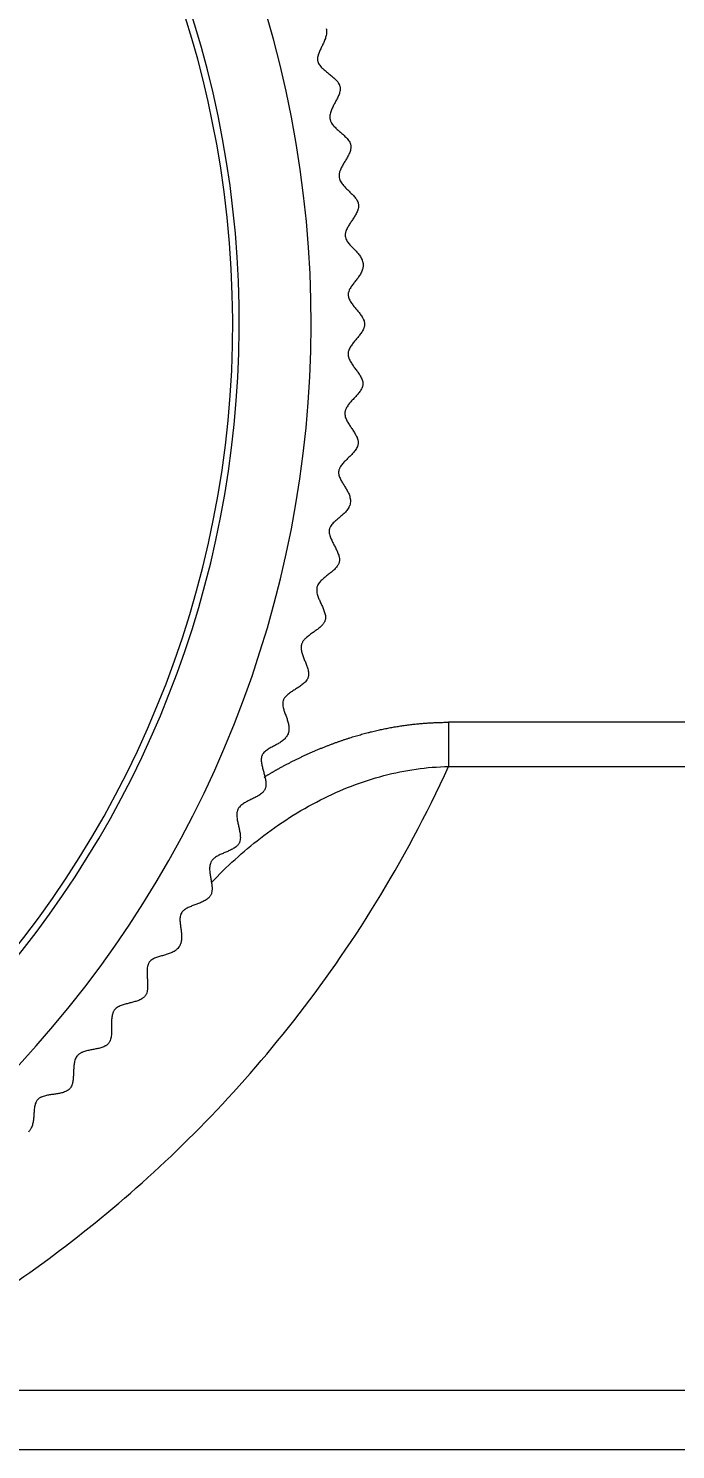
# Model space of a CAD drawing. Header units: millimetres. Extents: x -6909 to -4533, y -2578 to 782.
# Drawn here: x -4947.39 to -4934.47, y -1389.18 to -1360.81 of the extents above; entities that cross this region are included whole.
import ezdxf

# ---------------------------------------------------------------- set-up
doc = ezdxf.new("R2010")
doc.units = ezdxf.units.MM
doc.styles.get("Standard").update_dxf_attribs({"font": 'arial.ttf'})
doc.dimstyles.get("Standard").update_dxf_attribs({"dimtxt": 16, "dimasz": 16, "dimexe": 0.18, "dimexo": 0.0625, "dimgap": 3.5, "dimtad": 0, "dimdec": 1, "dimdsep": 46, "dimtxsty": 'Standard', "dimcen": 0.09, "dimclrd": 3, "dimclre": 3, "dimclrt": 3, "dimadec": 0, "dimazin": 0, "dimtfac": 1, "dimtdec": 1, "dimtofl": 0, "dimtmove": 0, "dimatfit": 3, "dimfxl": 1, "dimtolj": 1, "dimtzin": 0, "dimarcsym": 0})

# ---------------------------------------------------------------- blocks, each defined once
blk = doc.blocks.new('*D158')
at = {"color": 3, "lineweight": -2, "transparency": 16777216}
for p, q in [((-5035.062, -1299.136), (-5051.062, -1299.136)), ((-5035.062, -1373.323), (-5035.062, -1298.956)), ((-4918, -1299.136), (-5019.062, -1299.136)), ((-4902, -1393.622), (-4902, -1298.956))]:
    blk.add_line(p, q, dxfattribs=at)
at = {"color": 3, "lineweight": 18, "transparency": 16777216}
for points in [[(-5019.062, -1296.47), (-5019.062, -1301.803), (-5035.062, -1299.136)], [(-4918, -1296.47), (-4918, -1301.803), (-4902, -1299.136)]]:
    blk.add_solid(points, dxfattribs=at)
at = {"layer": 'Defpoints', "color": 0, "lineweight": 18, "transparency": 16777216}
for p in [(-4902, -1299.136), (-5035.062, -1373.386), (-4902, -1393.684)]:
    blk.add_point(p, dxfattribs=at)
at = {"color": 3, "lineweight": 18, "transparency": 16777216, "insert": (-5079.26, -1299.136), "char_height": 16, "attachment_point": 5}
blk.add_mtext('\\A1;133.1', dxfattribs=at)

msp = doc.modelspace()

# ---------------------------------------------------------------- linework, layer by layer
at = {"linetype": 'Continuous', "lineweight": 13}
for p, q in [((-4904.39, -1374.664), (-4939.004, -1374.664)), ((-4939.004, -1375.547), (-4904.261, -1375.547)), ((-4951.412, -1388), (-4902.494, -1388))]:
    msp.add_line(p, q, dxfattribs=at)
at = {"linetype": 'Continuous', "lineweight": 18}
for p, q in [((-4939.004, -1374.664), (-4939.004, -1375.547)), ((-4959.258, -1389.184), (-4902, -1389.184))]:
    msp.add_line(p, q, dxfattribs=at)
msp.add_arc((-4963.5, -1366.684), 21.75, 290.914, 104.914, dxfattribs=at)
at = {"linetype": 'Continuous', "lineweight": 13}
for radius, start, end in [(20.187, 8.914, 85.7398), (20.32, 278.914, 85.7398), (20.187, 278.914, 8.914)]:
    msp.add_arc((-4963.5, -1366.684), radius, start, end, dxfattribs=at)
at = {"linetype": 'Continuous', "lineweight": 18}
for points, degree, knots in [([(-4965.527, -972.496), (-4965.525, -978.855), (-4965.381, -991.058), (-4964.772, -1008.622), (-4963.886, -1024.715), (-4962.81, -1039.416), (-4961.616, -1052.784), (-4960.368, -1064.87), (-4959.115, -1075.714), (-4957.793, -1086.218), (-4956.45, -1096.091), (-4955.149, -1105.05), (-4954.123, -1111.794), (-4953.38, -1116.523), (-4952.884, -1119.626), (-4952.484, -1122.097), (-4952.079, -1124.57), (-4951.597, -1127.476), (-4951.033, -1130.83), (-4950.384, -1134.629), (-4949.48, -1139.837), (-4948.286, -1146.553), (-4946.792, -1154.721), (-4945.172, -1163.347), (-4942.59, -1176.769), (-4938.861, -1195.43), (-4933.823, -1219.79), (-4929.131, -1242.149), (-4925.068, -1261.658), (-4921.87, -1277.241), (-4918.955, -1291.759), (-4916.346, -1305.107), (-4913.846, -1318.304), (-4911.516, -1331.073), (-4909.339, -1343.546), (-4907.56, -1354.213), (-4906.031, -1363.786), (-4904.615, -1373.024), (-4903.108, -1383.359), (-4901.468, -1395.35), (-4899.735, -1409.109), (-4897.972, -1424.713), (-4896.285, -1441.936), (-4894.804, -1460.262), (-4893.617, -1479.063), (-4892.77, -1497.949), (-4892.293, -1516.749), (-4892.219, -1533.792), (-4892.467, -1548.981), (-4892.942, -1562.292), (-4893.675, -1575.109), (-4894.638, -1586.947), (-4895.753, -1597.353), (-4896.907, -1606.053), (-4898.017, -1613.147), (-4898.94, -1618.319), (-4899.719, -1622.302), (-4900.531, -1626.175), (-4901.558, -1630.627), (-4902.868, -1635.672), (-4904.35, -1640.659), (-4905.972, -1645.297), (-4907.702, -1649.441), (-4909.399, -1652.768), (-4911.034, -1655.357), (-4912.231, -1656.904), (-4913.116, -1657.883), (-4913.839, -1658.592), (-4914.667, -1659.291), (-4915.668, -1659.96), (-4916.871, -1660.495), (-4917.776, -1660.638), (-4918.268, -1660.631)], 3, [0, 0, 0, 0, 0.023949, 0.046088, 0.066568, 0.085487, 0.102899, 0.118833, 0.133296, 0.146286, 0.161296, 0.173638, 0.183277, 0.189363, 0.193434, 0.196311, 0.199768, 0.203866, 0.208609, 0.214, 0.220043, 0.230866, 0.24285, 0.255367, 0.268416, 0.301651, 0.337949, 0.377291, 0.402024, 0.425345, 0.446808, 0.466397, 0.484104, 0.504442, 0.52165, 0.537532, 0.549697, 0.561909, 0.576088, 0.59245, 0.611004, 0.631769, 0.654783, 0.678867, 0.702998, 0.727014, 0.750761, 0.774103, 0.791274, 0.808115, 0.824602, 0.840354, 0.854136, 0.865939, 0.87583, 0.883885, 0.888271, 0.89344, 0.901445, 0.909195, 0.918304, 0.927584, 0.93574, 0.945044, 0.952742, 0.959792, 0.963396, 0.967055, 0.971842, 0.978918, 0.988288, 1, 1, 1, 1]), ([(-4916.734, -1673.57), (-4915.784, -1673.489), (-4913.634, -1673.121), (-4910.545, -1671.999), (-4907.671, -1670.314), (-4905.5, -1668.603), (-4903.809, -1666.978), (-4902.417, -1665.435), (-4901.108, -1663.78), (-4899.823, -1661.949), (-4898.502, -1659.83), (-4897.008, -1657.115), (-4895.341, -1653.616), (-4893.528, -1649.125), (-4891.772, -1643.984), (-4890.214, -1638.672), (-4888.961, -1633.812), (-4888.012, -1629.74), (-4887.324, -1626.55), (-4886.619, -1623.086), (-4885.761, -1618.547), (-4884.671, -1612.075), (-4883.501, -1604.053), (-4882.324, -1594.357), (-4881.24, -1583.018), (-4880.352, -1570.445), (-4879.717, -1557.127), (-4879.269, -1540.648), (-4879.208, -1520.961), (-4879.727, -1498.181), (-4880.781, -1475.285), (-4882.318, -1452.615), (-4884.141, -1432.099), (-4886.039, -1414.295), (-4887.816, -1399.551), (-4889.524, -1386.632), (-4891.111, -1375.466), (-4892.578, -1365.695), (-4894.056, -1356.284), (-4895.647, -1346.57), (-4897.473, -1335.873), (-4899.571, -1324.063), (-4902.043, -1310.695), (-4904.932, -1295.656), (-4907.977, -1280.347), (-4911.109, -1264.98), (-4914.195, -1250.091), (-4917.332, -1235.091), (-4920.385, -1220.506), (-4923.291, -1206.536), (-4926.015, -1193.27), (-4928.551, -1180.682), (-4930.899, -1168.753), (-4933.079, -1157.353), (-4935.064, -1146.626), (-4936.784, -1136.995), (-4938.179, -1128.899), (-4939.135, -1123.167), (-4939.774, -1119.261), (-4940.306, -1115.957), (-4941.027, -1111.403), (-4942.035, -1104.842), (-4943.308, -1096.177), (-4944.641, -1086.51), (-4945.968, -1076.135), (-4947.235, -1065.358), (-4948.505, -1053.298), (-4949.726, -1039.916), (-4950.831, -1025.159), (-4951.744, -1008.966), (-4952.375, -991.25), (-4952.525, -978.925), (-4952.527, -972.496)], 3, [0, 0, 0, 0, 0.007703, 0.017505, 0.025232, 0.032124, 0.0369, 0.041586, 0.046214, 0.05085, 0.055998, 0.06178, 0.069362, 0.077905, 0.087425, 0.096391, 0.103992, 0.110154, 0.114819, 0.118111, 0.125323, 0.134347, 0.14525, 0.158093, 0.172941, 0.189344, 0.206113, 0.223193, 0.251101, 0.279592, 0.308458, 0.337449, 0.366062, 0.387858, 0.407418, 0.424772, 0.439935, 0.452915, 0.464954, 0.478946, 0.493523, 0.510053, 0.529196, 0.550945, 0.575287, 0.596213, 0.618686, 0.64123, 0.662832, 0.683485, 0.703183, 0.721453, 0.738821, 0.755295, 0.770884, 0.784956, 0.796369, 0.805138, 0.809045, 0.812715, 0.818929, 0.827983, 0.839845, 0.854474, 0.867237, 0.881519, 0.897312, 0.914617, 0.933459, 0.953893, 0.976019, 1, 1, 1, 1]), ([(-4941.448, -1360.811), (-4941.443, -1360.827), (-4941.441, -1360.842), (-4941.439, -1360.866), (-4941.438, -1360.874), (-4941.438, -1360.889), (-4941.439, -1360.897), (-4941.44, -1360.92), (-4941.442, -1360.935), (-4941.448, -1360.964), (-4941.452, -1360.978), (-4941.464, -1361.019), (-4941.474, -1361.045), (-4941.495, -1361.096), (-4941.507, -1361.12), (-4941.53, -1361.169), (-4941.542, -1361.193), (-4941.566, -1361.241), (-4941.577, -1361.266), (-4941.593, -1361.304), (-4941.598, -1361.317), (-4941.607, -1361.344), (-4941.611, -1361.358), (-4941.616, -1361.387), (-4941.618, -1361.402), (-4941.619, -1361.425), (-4941.619, -1361.433), (-4941.617, -1361.449), (-4941.616, -1361.457), (-4941.612, -1361.472), (-4941.61, -1361.48), (-4941.604, -1361.495), (-4941.601, -1361.502), (-4941.59, -1361.523), (-4941.582, -1361.536), (-4941.564, -1361.559), (-4941.555, -1361.571), (-4941.536, -1361.592), (-4941.526, -1361.601), (-4941.505, -1361.621), (-4941.495, -1361.63), (-4941.474, -1361.648), (-4941.464, -1361.657), (-4941.432, -1361.683), (-4941.411, -1361.7), (-4941.369, -1361.734), (-4941.348, -1361.75), (-4941.306, -1361.786), (-4941.285, -1361.804), (-4941.256, -1361.833), (-4941.246, -1361.843), (-4941.232, -1361.859), (-4941.227, -1361.865), (-4941.218, -1361.876), (-4941.214, -1361.882), (-4941.201, -1361.901), (-4941.193, -1361.914), (-4941.183, -1361.935), (-4941.18, -1361.942), (-4941.174, -1361.957), (-4941.172, -1361.965), (-4941.169, -1361.981), (-4941.168, -1361.989), (-4941.166, -1362.004), (-4941.166, -1362.012), (-4941.167, -1362.028), (-4941.167, -1362.036), (-4941.169, -1362.051), (-4941.17, -1362.058), (-4941.175, -1362.08), (-4941.179, -1362.094), (-4941.187, -1362.121), (-4941.192, -1362.134), (-4941.208, -1362.173), (-4941.219, -1362.197), (-4941.244, -1362.246), (-4941.256, -1362.269), (-4941.281, -1362.317), (-4941.294, -1362.34), (-4941.318, -1362.388), (-4941.33, -1362.413), (-4941.346, -1362.451), (-4941.351, -1362.464), (-4941.36, -1362.491), (-4941.364, -1362.505), (-4941.37, -1362.534), (-4941.373, -1362.549), (-4941.374, -1362.573), (-4941.374, -1362.581), (-4941.374, -1362.597), (-4941.373, -1362.605), (-4941.37, -1362.621), (-4941.369, -1362.629), (-4941.364, -1362.645), (-4941.361, -1362.652), (-4941.355, -1362.667), (-4941.352, -1362.674), (-4941.345, -1362.688), (-4941.341, -1362.694), (-4941.329, -1362.714), (-4941.32, -1362.726), (-4941.302, -1362.748), (-4941.293, -1362.759), (-4941.264, -1362.79), (-4941.244, -1362.81), (-4941.204, -1362.847), (-4941.183, -1362.865), (-4941.142, -1362.901), (-4941.121, -1362.919), (-4941.081, -1362.956), (-4941.061, -1362.975), (-4941.032, -1363.006), (-4941.022, -1363.017), (-4941.004, -1363.04), (-4940.996, -1363.052), (-4940.98, -1363.077), (-4940.972, -1363.091), (-4940.963, -1363.113), (-4940.961, -1363.121), (-4940.957, -1363.136), (-4940.955, -1363.144), (-4940.953, -1363.16), (-4940.952, -1363.168), (-4940.952, -1363.184), (-4940.953, -1363.192), (-4940.954, -1363.208), (-4940.956, -1363.215), (-4940.959, -1363.23), (-4940.96, -1363.238), (-4940.966, -1363.259), (-4940.971, -1363.273), (-4940.982, -1363.3), (-4940.988, -1363.313), (-4941.006, -1363.351), (-4941.019, -1363.375), (-4941.046, -1363.422), (-4941.06, -1363.446), (-4941.088, -1363.492), (-4941.102, -1363.516), (-4941.129, -1363.564), (-4941.142, -1363.588), (-4941.159, -1363.627), (-4941.165, -1363.64), (-4941.172, -1363.661), (-4941.175, -1363.667), (-4941.179, -1363.682), (-4941.181, -1363.689), (-4941.184, -1363.704), (-4941.186, -1363.711), (-4941.188, -1363.727), (-4941.189, -1363.734), (-4941.19, -1363.75), (-4941.19, -1363.758), (-4941.189, -1363.774), (-4941.188, -1363.782), (-4941.184, -1363.806), (-4941.179, -1363.821), (-4941.167, -1363.85), (-4941.16, -1363.864), (-4941.145, -1363.889), (-4941.137, -1363.901), (-4941.12, -1363.924), (-4941.111, -1363.935), (-4941.083, -1363.967), (-4941.064, -1363.987), (-4941.026, -1364.025), (-4941.007, -1364.044), (-4940.968, -1364.082), (-4940.949, -1364.1), (-4940.911, -1364.139), (-4940.892, -1364.159), (-4940.866, -1364.192), (-4940.857, -1364.203), (-4940.845, -1364.221), (-4940.841, -1364.227), (-4940.833, -1364.239), (-4940.83, -1364.246), (-4940.819, -1364.266), (-4940.813, -1364.28), (-4940.806, -1364.302), (-4940.804, -1364.31), (-4940.801, -1364.326), (-4940.8, -1364.334), (-4940.799, -1364.35), (-4940.799, -1364.358), (-4940.8, -1364.374), (-4940.801, -1364.381), (-4940.805, -1364.404), (-4940.809, -1364.419), (-4940.818, -1364.447), (-4940.824, -1364.46), (-4940.836, -1364.486), (-4940.842, -1364.499), (-4940.862, -1364.536), (-4940.876, -1364.559), (-4940.905, -1364.605), (-4940.919, -1364.627), (-4940.949, -1364.672), (-4940.964, -1364.694), (-4940.993, -1364.74), (-4941.007, -1364.763), (-4941.027, -1364.8), (-4941.033, -1364.813), (-4941.045, -1364.839), (-4941.05, -1364.852), (-4941.057, -1364.873), (-4941.059, -1364.88), (-4941.063, -1364.895), (-4941.064, -1364.903), (-4941.067, -1364.918), (-4941.067, -1364.926), (-4941.068, -1364.938), (-4941.068, -1364.942), (-4941.067, -1364.95), (-4941.067, -1364.954), (-4941.065, -1364.974), (-4941.061, -1364.989), (-4941.05, -1365.019), (-4941.043, -1365.032), (-4941.028, -1365.057), (-4941.02, -1365.069), (-4941.004, -1365.092), (-4940.995, -1365.103), (-4940.968, -1365.134), (-4940.95, -1365.154), (-4940.913, -1365.192), (-4940.894, -1365.211), (-4940.857, -1365.25), (-4940.839, -1365.27), (-4940.812, -1365.301), (-4940.803, -1365.311), (-4940.786, -1365.333), (-4940.778, -1365.344), (-4940.762, -1365.368), (-4940.755, -1365.38), (-4940.741, -1365.405), (-4940.734, -1365.419), (-4940.726, -1365.44), (-4940.723, -1365.447), (-4940.719, -1365.462), (-4940.715, -1365.477), (-4940.712, -1365.492), (-4940.709, -1365.508), (-4940.709, -1365.516), (-4940.708, -1365.524)], 3, [0, 0, 0, 0, 0.007813, 0.007813, 0.011719, 0.011719, 0.015625, 0.015625, 0.023438, 0.023438, 0.03125, 0.03125, 0.046875, 0.046875, 0.0625, 0.0625, 0.078125, 0.078125, 0.09375, 0.09375, 0.101563, 0.101563, 0.109375, 0.109375, 0.117188, 0.117188, 0.121094, 0.121094, 0.125, 0.125, 0.128906, 0.128906, 0.132813, 0.132813, 0.140625, 0.140625, 0.148438, 0.148438, 0.15625, 0.15625, 0.164063, 0.164063, 0.171875, 0.171875, 0.1875, 0.1875, 0.203125, 0.203125, 0.21875, 0.21875, 0.226563, 0.226563, 0.230469, 0.230469, 0.234375, 0.234375, 0.242188, 0.242188, 0.246094, 0.246094, 0.25, 0.25, 0.253906, 0.253906, 0.257813, 0.257813, 0.261719, 0.261719, 0.265625, 0.265625, 0.273438, 0.273438, 0.28125, 0.28125, 0.296875, 0.296875, 0.3125, 0.3125, 0.328125, 0.328125, 0.34375, 0.34375, 0.351563, 0.351563, 0.359375, 0.359375, 0.367188, 0.367188, 0.371094, 0.371094, 0.375, 0.375, 0.378906, 0.378906, 0.382813, 0.382813, 0.386719, 0.386719, 0.390625, 0.390625, 0.398438, 0.398438, 0.40625, 0.40625, 0.421875, 0.421875, 0.4375, 0.4375, 0.453125, 0.453125, 0.46875, 0.46875, 0.476563, 0.476563, 0.484375, 0.484375, 0.492188, 0.492188, 0.496094, 0.496094, 0.5, 0.5, 0.503906, 0.503906, 0.507813, 0.507813, 0.511719, 0.511719, 0.515625, 0.515625, 0.523438, 0.523438, 0.53125, 0.53125, 0.546875, 0.546875, 0.5625, 0.5625, 0.578125, 0.578125, 0.59375, 0.59375, 0.601563, 0.601563, 0.605469, 0.605469, 0.609375, 0.609375, 0.613281, 0.613281, 0.617188, 0.617188, 0.621094, 0.621094, 0.625, 0.625, 0.632813, 0.632813, 0.640625, 0.640625, 0.648438, 0.648438, 0.65625, 0.65625, 0.671875, 0.671875, 0.6875, 0.6875, 0.703125, 0.703125, 0.71875, 0.71875, 0.726563, 0.726563, 0.730469, 0.730469, 0.734375, 0.734375, 0.742188, 0.742188, 0.746094, 0.746094, 0.75, 0.75, 0.753906, 0.753906, 0.757813, 0.757813, 0.765625, 0.765625, 0.773438, 0.773438, 0.78125, 0.78125, 0.796875, 0.796875, 0.8125, 0.8125, 0.828125, 0.828125, 0.84375, 0.84375, 0.851563, 0.851563, 0.859375, 0.859375, 0.863281, 0.863281, 0.867188, 0.867188, 0.871094, 0.871094, 0.873047, 0.873047, 0.875, 0.875, 0.882813, 0.882813, 0.890625, 0.890625, 0.898438, 0.898438, 0.90625, 0.90625, 0.921875, 0.921875, 0.9375, 0.9375, 0.953125, 0.953125, 0.960938, 0.960938, 0.96875, 0.96875, 0.976563, 0.976563, 0.984375, 0.984375, 0.988281, 0.988281, 0.992188, 0.996094, 0.996094, 1, 1, 1, 1]), ([(-4940.708, -1365.524), (-4940.707, -1365.541), (-4940.708, -1365.556), (-4940.711, -1365.58), (-4940.712, -1365.588), (-4940.716, -1365.603), (-4940.718, -1365.611), (-4940.724, -1365.633), (-4940.729, -1365.647), (-4940.741, -1365.674), (-4940.747, -1365.687), (-4940.767, -1365.725), (-4940.783, -1365.748), (-4940.814, -1365.793), (-4940.83, -1365.815), (-4940.864, -1365.857), (-4940.88, -1365.878), (-4940.914, -1365.921), (-4940.93, -1365.942), (-4940.953, -1365.977), (-4940.961, -1365.988), (-4940.975, -1366.013), (-4940.981, -1366.026), (-4940.993, -1366.053), (-4940.998, -1366.067), (-4941.004, -1366.089), (-4941.005, -1366.097), (-4941.007, -1366.113), (-4941.007, -1366.121), (-4941.007, -1366.137), (-4941.006, -1366.145), (-4941.004, -1366.161), (-4941.002, -1366.169), (-4940.996, -1366.191), (-4940.99, -1366.205), (-4940.978, -1366.232), (-4940.971, -1366.245), (-4940.957, -1366.27), (-4940.949, -1366.281), (-4940.933, -1366.305), (-4940.925, -1366.316), (-4940.908, -1366.338), (-4940.9, -1366.349), (-4940.875, -1366.381), (-4940.857, -1366.401), (-4940.823, -1366.443), (-4940.806, -1366.464), (-4940.772, -1366.507), (-4940.756, -1366.529), (-4940.733, -1366.564), (-4940.726, -1366.576), (-4940.715, -1366.595), (-4940.712, -1366.601), (-4940.705, -1366.614), (-4940.702, -1366.621), (-4940.693, -1366.642), (-4940.688, -1366.656), (-4940.683, -1366.679), (-4940.681, -1366.687), (-4940.679, -1366.703), (-4940.679, -1366.711), (-4940.679, -1366.727), (-4940.679, -1366.735), (-4940.681, -1366.75), (-4940.683, -1366.758), (-4940.687, -1366.773), (-4940.689, -1366.781), (-4940.694, -1366.795), (-4940.696, -1366.802), (-4940.705, -1366.822), (-4940.712, -1366.835), (-4940.726, -1366.86), (-4940.734, -1366.872), (-4940.757, -1366.907), (-4940.774, -1366.928), (-4940.807, -1366.97), (-4940.824, -1366.991), (-4940.859, -1367.032), (-4940.876, -1367.052), (-4940.91, -1367.094), (-4940.926, -1367.116), (-4940.95, -1367.15), (-4940.957, -1367.162), (-4940.972, -1367.186), (-4940.979, -1367.199), (-4940.991, -1367.226), (-4940.997, -1367.241), (-4941.003, -1367.263), (-4941.005, -1367.271), (-4941.007, -1367.287), (-4941.008, -1367.295), (-4941.009, -1367.311), (-4941.009, -1367.32), (-4941.008, -1367.336), (-4941.007, -1367.344), (-4941.004, -1367.359), (-4941.002, -1367.367), (-4940.998, -1367.382), (-4940.995, -1367.389), (-4940.988, -1367.411), (-4940.982, -1367.424), (-4940.969, -1367.45), (-4940.962, -1367.463), (-4940.94, -1367.499), (-4940.925, -1367.522), (-4940.893, -1367.567), (-4940.876, -1367.589), (-4940.844, -1367.633), (-4940.827, -1367.655), (-4940.795, -1367.699), (-4940.78, -1367.722), (-4940.758, -1367.759), (-4940.751, -1367.771), (-4940.738, -1367.797), (-4940.732, -1367.811), (-4940.722, -1367.839), (-4940.717, -1367.854), (-4940.713, -1367.877), (-4940.712, -1367.885), (-4940.711, -1367.901), (-4940.712, -1367.909), (-4940.713, -1367.926), (-4940.714, -1367.934), (-4940.717, -1367.949), (-4940.719, -1367.957), (-4940.724, -1367.972), (-4940.727, -1367.979), (-4940.733, -1367.993), (-4940.737, -1368), (-4940.747, -1368.02), (-4940.755, -1368.032), (-4940.771, -1368.056), (-4940.779, -1368.068), (-4940.805, -1368.101), (-4940.823, -1368.122), (-4940.859, -1368.163), (-4940.878, -1368.182), (-4940.915, -1368.222), (-4940.933, -1368.242), (-4940.969, -1368.284), (-4940.987, -1368.305), (-4941.012, -1368.339), (-4941.02, -1368.351), (-4941.032, -1368.369), (-4941.036, -1368.376), (-4941.043, -1368.389), (-4941.046, -1368.396), (-4941.053, -1368.409), (-4941.056, -1368.416), (-4941.061, -1368.431), (-4941.064, -1368.438), (-4941.068, -1368.454), (-4941.069, -1368.461), (-4941.072, -1368.477), (-4941.073, -1368.485), (-4941.073, -1368.51), (-4941.072, -1368.525), (-4941.066, -1368.556), (-4941.062, -1368.571), (-4941.052, -1368.599), (-4941.046, -1368.612), (-4941.034, -1368.638), (-4941.028, -1368.651), (-4941.008, -1368.688), (-4940.993, -1368.711), (-4940.964, -1368.757), (-4940.949, -1368.779), (-4940.919, -1368.824), (-4940.904, -1368.846), (-4940.875, -1368.892), (-4940.861, -1368.916), (-4940.842, -1368.953), (-4940.836, -1368.966), (-4940.828, -1368.986), (-4940.825, -1368.992), (-4940.82, -1369.006), (-4940.818, -1369.013), (-4940.814, -1369.028), (-4940.812, -1369.035), (-4940.809, -1369.05), (-4940.808, -1369.058), (-4940.806, -1369.074), (-4940.806, -1369.082), (-4940.807, -1369.098), (-4940.807, -1369.106), (-4940.81, -1369.122), (-4940.812, -1369.129), (-4940.816, -1369.145), (-4940.819, -1369.152), (-4940.827, -1369.174), (-4940.834, -1369.187), (-4940.849, -1369.212), (-4940.858, -1369.224), (-4940.874, -1369.247), (-4940.883, -1369.258), (-4940.91, -1369.29), (-4940.929, -1369.31), (-4940.967, -1369.349), (-4940.986, -1369.368), (-4941.024, -1369.405), (-4941.044, -1369.424), (-4941.082, -1369.463), (-4941.1, -1369.483), (-4941.127, -1369.515), (-4941.136, -1369.526), (-4941.153, -1369.549), (-4941.161, -1369.561), (-4941.171, -1369.58), (-4941.175, -1369.586), (-4941.181, -1369.6), (-4941.185, -1369.607), (-4941.19, -1369.622), (-4941.192, -1369.63), (-4941.195, -1369.641), (-4941.196, -1369.645), (-4941.197, -1369.653), (-4941.198, -1369.657), (-4941.199, -1369.669), (-4941.199, -1369.677), (-4941.198, -1369.693), (-4941.197, -1369.701), (-4941.194, -1369.724), (-4941.19, -1369.738), (-4941.181, -1369.766), (-4941.175, -1369.779), (-4941.164, -1369.805), (-4941.157, -1369.817), (-4941.138, -1369.853), (-4941.124, -1369.876), (-4941.096, -1369.922), (-4941.082, -1369.944), (-4941.054, -1369.989), (-4941.04, -1370.012), (-4941.014, -1370.06), (-4941.001, -1370.085), (-4940.985, -1370.124), (-4940.981, -1370.138), (-4940.972, -1370.166), (-4940.969, -1370.18), (-4940.965, -1370.202), (-4940.964, -1370.21), (-4940.962, -1370.226), (-4940.961, -1370.249), (-4940.963, -1370.272), (-4940.965, -1370.288)], 3, [0, 0, 0, 0, 0.007812, 0.007812, 0.011719, 0.011719, 0.015625, 0.015625, 0.023438, 0.023438, 0.03125, 0.03125, 0.046875, 0.046875, 0.0625, 0.0625, 0.078125, 0.078125, 0.09375, 0.09375, 0.101563, 0.101563, 0.109375, 0.109375, 0.117188, 0.117188, 0.121094, 0.121094, 0.125, 0.125, 0.128906, 0.128906, 0.132813, 0.132813, 0.140625, 0.140625, 0.148438, 0.148438, 0.15625, 0.15625, 0.164063, 0.164063, 0.171875, 0.171875, 0.1875, 0.1875, 0.203125, 0.203125, 0.21875, 0.21875, 0.226563, 0.226563, 0.230469, 0.230469, 0.234375, 0.234375, 0.242188, 0.242188, 0.246094, 0.246094, 0.25, 0.25, 0.253906, 0.253906, 0.257813, 0.257813, 0.261719, 0.261719, 0.265625, 0.265625, 0.273438, 0.273438, 0.28125, 0.28125, 0.296875, 0.296875, 0.3125, 0.3125, 0.328125, 0.328125, 0.34375, 0.34375, 0.351563, 0.351563, 0.359375, 0.359375, 0.367188, 0.367188, 0.371094, 0.371094, 0.375, 0.375, 0.378906, 0.378906, 0.382813, 0.382813, 0.386719, 0.386719, 0.390625, 0.390625, 0.398438, 0.398438, 0.40625, 0.40625, 0.421875, 0.421875, 0.4375, 0.4375, 0.453125, 0.453125, 0.46875, 0.46875, 0.476563, 0.476563, 0.484375, 0.484375, 0.492188, 0.492188, 0.496094, 0.496094, 0.5, 0.5, 0.503906, 0.503906, 0.507813, 0.507813, 0.511719, 0.511719, 0.515625, 0.515625, 0.523438, 0.523438, 0.53125, 0.53125, 0.546875, 0.546875, 0.5625, 0.5625, 0.578125, 0.578125, 0.59375, 0.59375, 0.601563, 0.601563, 0.605469, 0.605469, 0.609375, 0.609375, 0.613281, 0.613281, 0.617188, 0.617188, 0.621094, 0.621094, 0.625, 0.625, 0.632813, 0.632813, 0.640625, 0.640625, 0.648437, 0.648437, 0.65625, 0.65625, 0.671875, 0.671875, 0.6875, 0.6875, 0.703125, 0.703125, 0.71875, 0.71875, 0.726562, 0.726562, 0.730469, 0.730469, 0.734375, 0.734375, 0.738281, 0.738281, 0.742187, 0.742187, 0.746094, 0.746094, 0.75, 0.75, 0.753906, 0.753906, 0.757812, 0.757812, 0.765625, 0.765625, 0.773437, 0.773437, 0.78125, 0.78125, 0.796875, 0.796875, 0.8125, 0.8125, 0.828125, 0.828125, 0.84375, 0.84375, 0.851562, 0.851562, 0.859375, 0.859375, 0.863281, 0.863281, 0.867187, 0.867187, 0.871094, 0.871094, 0.873047, 0.873047, 0.875, 0.875, 0.878906, 0.878906, 0.882812, 0.882812, 0.890625, 0.890625, 0.898437, 0.898437, 0.90625, 0.90625, 0.921875, 0.921875, 0.9375, 0.9375, 0.953125, 0.953125, 0.96875, 0.96875, 0.976562, 0.976562, 0.984375, 0.984375, 0.988281, 0.988281, 0.992187, 1, 1, 1, 1]), ([(-4940.965, -1370.288), (-4940.968, -1370.304), (-4940.972, -1370.32), (-4940.979, -1370.342), (-4940.982, -1370.349), (-4940.989, -1370.364), (-4940.992, -1370.371), (-4941.003, -1370.391), (-4941.011, -1370.404), (-4941.028, -1370.428), (-4941.037, -1370.439), (-4941.065, -1370.472), (-4941.084, -1370.492), (-4941.124, -1370.529), (-4941.145, -1370.547), (-4941.186, -1370.581), (-4941.207, -1370.598), (-4941.248, -1370.633), (-4941.269, -1370.651), (-4941.299, -1370.68), (-4941.308, -1370.69), (-4941.327, -1370.711), (-4941.337, -1370.722), (-4941.354, -1370.746), (-4941.362, -1370.759), (-4941.371, -1370.78), (-4941.374, -1370.787), (-4941.38, -1370.802), (-4941.382, -1370.81), (-4941.385, -1370.825), (-4941.386, -1370.833), (-4941.386, -1370.849), (-4941.386, -1370.857), (-4941.385, -1370.881), (-4941.383, -1370.896), (-4941.376, -1370.925), (-4941.372, -1370.939), (-4941.363, -1370.966), (-4941.358, -1370.979), (-4941.347, -1371.005), (-4941.342, -1371.017), (-4941.33, -1371.042), (-4941.324, -1371.055), (-4941.306, -1371.091), (-4941.294, -1371.115), (-4941.269, -1371.163), (-4941.256, -1371.187), (-4941.232, -1371.236), (-4941.221, -1371.261), (-4941.206, -1371.3), (-4941.201, -1371.313), (-4941.194, -1371.334), (-4941.192, -1371.341), (-4941.189, -1371.355), (-4941.187, -1371.362), (-4941.183, -1371.384), (-4941.181, -1371.399), (-4941.18, -1371.423), (-4941.181, -1371.431), (-4941.182, -1371.447), (-4941.183, -1371.454), (-4941.186, -1371.47), (-4941.188, -1371.478), (-4941.194, -1371.493), (-4941.197, -1371.5), (-4941.203, -1371.514), (-4941.207, -1371.521), (-4941.215, -1371.534), (-4941.219, -1371.54), (-4941.232, -1371.558), (-4941.241, -1371.57), (-4941.26, -1371.591), (-4941.27, -1371.601), (-4941.3, -1371.63), (-4941.321, -1371.648), (-4941.362, -1371.682), (-4941.383, -1371.698), (-4941.426, -1371.731), (-4941.447, -1371.748), (-4941.488, -1371.782), (-4941.509, -1371.799), (-4941.539, -1371.828), (-4941.549, -1371.838), (-4941.568, -1371.859), (-4941.577, -1371.87), (-4941.595, -1371.894), (-4941.604, -1371.907), (-4941.615, -1371.928), (-4941.618, -1371.935), (-4941.624, -1371.95), (-4941.627, -1371.958), (-4941.631, -1371.973), (-4941.632, -1371.981), (-4941.635, -1371.997), (-4941.635, -1372.005), (-4941.636, -1372.021), (-4941.635, -1372.029), (-4941.635, -1372.044), (-4941.634, -1372.052), (-4941.631, -1372.075), (-4941.628, -1372.089), (-4941.62, -1372.117), (-4941.616, -1372.131), (-4941.603, -1372.171), (-4941.592, -1372.197), (-4941.57, -1372.248), (-4941.559, -1372.272), (-4941.536, -1372.322), (-4941.525, -1372.347), (-4941.503, -1372.397), (-4941.492, -1372.423), (-4941.478, -1372.463), (-4941.474, -1372.477), (-4941.467, -1372.505), (-4941.464, -1372.519), (-4941.46, -1372.549), (-4941.458, -1372.564), (-4941.459, -1372.588), (-4941.46, -1372.596), (-4941.462, -1372.612), (-4941.464, -1372.62), (-4941.469, -1372.635), (-4941.471, -1372.643), (-4941.478, -1372.658), (-4941.481, -1372.665), (-4941.489, -1372.678), (-4941.494, -1372.685), (-4941.502, -1372.697), (-4941.507, -1372.703), (-4941.521, -1372.721), (-4941.531, -1372.731), (-4941.552, -1372.752), (-4941.563, -1372.761), (-4941.595, -1372.788), (-4941.616, -1372.805), (-4941.661, -1372.837), (-4941.683, -1372.853), (-4941.727, -1372.884), (-4941.75, -1372.9), (-4941.794, -1372.933), (-4941.816, -1372.95), (-4941.847, -1372.978), (-4941.858, -1372.988), (-4941.873, -1373.003), (-4941.878, -1373.009), (-4941.887, -1373.02), (-4941.892, -1373.026), (-4941.901, -1373.038), (-4941.906, -1373.044), (-4941.914, -1373.057), (-4941.918, -1373.064), (-4941.925, -1373.078), (-4941.929, -1373.085), (-4941.934, -1373.1), (-4941.937, -1373.108), (-4941.943, -1373.132), (-4941.945, -1373.147), (-4941.945, -1373.179), (-4941.944, -1373.194), (-4941.941, -1373.223), (-4941.938, -1373.238), (-4941.932, -1373.266), (-4941.928, -1373.279), (-4941.916, -1373.319), (-4941.907, -1373.345), (-4941.888, -1373.396), (-4941.878, -1373.421), (-4941.858, -1373.471), (-4941.848, -1373.496), (-4941.829, -1373.547), (-4941.82, -1373.573), (-4941.809, -1373.613), (-4941.806, -1373.627), (-4941.802, -1373.648), (-4941.8, -1373.655), (-4941.798, -1373.67), (-4941.798, -1373.677), (-4941.796, -1373.7), (-4941.796, -1373.715), (-4941.799, -1373.739), (-4941.8, -1373.747), (-4941.804, -1373.762), (-4941.806, -1373.77), (-4941.812, -1373.785), (-4941.815, -1373.792), (-4941.823, -1373.806), (-4941.827, -1373.813), (-4941.84, -1373.832), (-4941.849, -1373.844), (-4941.869, -1373.866), (-4941.88, -1373.876), (-4941.901, -1373.895), (-4941.912, -1373.904), (-4941.945, -1373.929), (-4941.967, -1373.945), (-4942.012, -1373.975), (-4942.035, -1373.989), (-4942.08, -1374.018), (-4942.103, -1374.033), (-4942.148, -1374.063), (-4942.171, -1374.078), (-4942.204, -1374.104), (-4942.214, -1374.113), (-4942.236, -1374.132), (-4942.246, -1374.142), (-4942.261, -1374.158), (-4942.265, -1374.164), (-4942.275, -1374.176), (-4942.279, -1374.182), (-4942.288, -1374.195), (-4942.291, -1374.202), (-4942.298, -1374.217), (-4942.301, -1374.224), (-4942.309, -1374.247), (-4942.311, -1374.263), (-4942.313, -1374.294), (-4942.313, -1374.309), (-4942.309, -1374.338), (-4942.307, -1374.352), (-4942.301, -1374.38), (-4942.297, -1374.393), (-4942.286, -1374.433), (-4942.277, -1374.458), (-4942.259, -1374.508), (-4942.249, -1374.533), (-4942.231, -1374.584), (-4942.223, -1374.609), (-4942.211, -1374.648), (-4942.207, -1374.661), (-4942.201, -1374.688), (-4942.198, -1374.702), (-4942.193, -1374.73), (-4942.191, -1374.744), (-4942.188, -1374.773), (-4942.188, -1374.788), (-4942.189, -1374.811), (-4942.189, -1374.818), (-4942.191, -1374.834), (-4942.193, -1374.849), (-4942.197, -1374.864), (-4942.201, -1374.88), (-4942.204, -1374.887), (-4942.207, -1374.895)], 3, [0, 0, 0, 0, 0.007813, 0.007813, 0.011719, 0.011719, 0.015625, 0.015625, 0.023438, 0.023438, 0.03125, 0.03125, 0.046875, 0.046875, 0.0625, 0.0625, 0.078125, 0.078125, 0.09375, 0.09375, 0.101563, 0.101563, 0.109375, 0.109375, 0.117188, 0.117188, 0.121094, 0.121094, 0.125, 0.125, 0.128906, 0.128906, 0.132812, 0.132812, 0.140625, 0.140625, 0.148437, 0.148437, 0.15625, 0.15625, 0.164062, 0.164062, 0.171875, 0.171875, 0.1875, 0.1875, 0.203125, 0.203125, 0.21875, 0.21875, 0.226562, 0.226562, 0.230469, 0.230469, 0.234375, 0.234375, 0.242187, 0.242187, 0.246094, 0.246094, 0.25, 0.25, 0.253906, 0.253906, 0.257812, 0.257812, 0.261719, 0.261719, 0.265625, 0.265625, 0.273437, 0.273437, 0.28125, 0.28125, 0.296875, 0.296875, 0.3125, 0.3125, 0.328125, 0.328125, 0.34375, 0.34375, 0.351562, 0.351562, 0.359375, 0.359375, 0.367187, 0.367187, 0.371094, 0.371094, 0.375, 0.375, 0.378906, 0.378906, 0.382812, 0.382812, 0.386719, 0.386719, 0.390625, 0.390625, 0.398437, 0.398437, 0.40625, 0.40625, 0.421875, 0.421875, 0.4375, 0.4375, 0.453125, 0.453125, 0.46875, 0.46875, 0.476562, 0.476562, 0.484375, 0.484375, 0.492187, 0.492187, 0.496094, 0.496094, 0.5, 0.5, 0.503906, 0.503906, 0.507812, 0.507812, 0.511719, 0.511719, 0.515625, 0.515625, 0.523438, 0.523438, 0.53125, 0.53125, 0.546875, 0.546875, 0.5625, 0.5625, 0.578125, 0.578125, 0.59375, 0.59375, 0.601563, 0.601563, 0.605469, 0.605469, 0.609375, 0.609375, 0.613281, 0.613281, 0.617188, 0.617188, 0.621094, 0.621094, 0.625, 0.625, 0.632813, 0.632813, 0.640625, 0.640625, 0.648438, 0.648438, 0.65625, 0.65625, 0.671875, 0.671875, 0.6875, 0.6875, 0.703125, 0.703125, 0.71875, 0.71875, 0.726563, 0.726563, 0.730469, 0.730469, 0.734375, 0.734375, 0.742188, 0.742188, 0.746094, 0.746094, 0.75, 0.75, 0.753906, 0.753906, 0.757813, 0.757813, 0.765625, 0.765625, 0.773438, 0.773438, 0.78125, 0.78125, 0.796875, 0.796875, 0.8125, 0.8125, 0.828125, 0.828125, 0.84375, 0.84375, 0.851563, 0.851563, 0.859375, 0.859375, 0.863281, 0.863281, 0.867188, 0.867188, 0.871094, 0.871094, 0.875, 0.875, 0.882813, 0.882813, 0.890625, 0.890625, 0.898438, 0.898438, 0.90625, 0.90625, 0.921875, 0.921875, 0.9375, 0.9375, 0.953125, 0.953125, 0.960938, 0.960938, 0.96875, 0.96875, 0.976563, 0.976563, 0.984375, 0.984375, 0.988281, 0.988281, 0.992188, 0.996094, 0.996094, 1, 1, 1, 1]), ([(-4942.681, -1375.758), (-4942.539, -1375.67), (-4942.397, -1375.591), (-4941.981, -1375.358), (-4941.526, -1375.174), (-4941.086, -1374.996), (-4940.663, -1374.884), (-4939.83, -1374.664), (-4939.004, -1374.664)], 2, [0, 0, 0, 0.076559, 0.076559, 0.307419, 0.307419, 0.53828, 0.53828, 1, 1, 1]), ([(-4942.207, -1374.895), (-4942.213, -1374.91), (-4942.22, -1374.924), (-4942.232, -1374.945), (-4942.236, -1374.951), (-4942.246, -1374.964), (-4942.25, -1374.97), (-4942.265, -1374.988), (-4942.276, -1374.998), (-4942.297, -1375.018), (-4942.308, -1375.028), (-4942.343, -1375.054), (-4942.366, -1375.069), (-4942.413, -1375.097), (-4942.436, -1375.11), (-4942.484, -1375.136), (-4942.508, -1375.148), (-4942.556, -1375.173), (-4942.579, -1375.186), (-4942.614, -1375.208), (-4942.626, -1375.216), (-4942.649, -1375.233), (-4942.66, -1375.242), (-4942.682, -1375.262), (-4942.692, -1375.273), (-4942.706, -1375.291), (-4942.711, -1375.297), (-4942.719, -1375.311), (-4942.723, -1375.318), (-4942.729, -1375.333), (-4942.731, -1375.341), (-4942.736, -1375.356), (-4942.737, -1375.364), (-4942.741, -1375.387), (-4942.742, -1375.402), (-4942.741, -1375.432), (-4942.74, -1375.446), (-4942.737, -1375.475), (-4942.735, -1375.489), (-4942.73, -1375.516), (-4942.727, -1375.53), (-4942.721, -1375.556), (-4942.717, -1375.57), (-4942.707, -1375.609), (-4942.7, -1375.635), (-4942.686, -1375.688), (-4942.678, -1375.714), (-4942.665, -1375.767), (-4942.659, -1375.793), (-4942.652, -1375.835), (-4942.651, -1375.849), (-4942.649, -1375.87), (-4942.648, -1375.877), (-4942.647, -1375.892), (-4942.647, -1375.899), (-4942.648, -1375.922), (-4942.649, -1375.937), (-4942.653, -1375.96), (-4942.655, -1375.968), (-4942.66, -1375.983), (-4942.662, -1375.99), (-4942.669, -1376.005), (-4942.673, -1376.012), (-4942.681, -1376.026), (-4942.685, -1376.032), (-4942.695, -1376.045), (-4942.7, -1376.05), (-4942.71, -1376.061), (-4942.716, -1376.067), (-4942.732, -1376.082), (-4942.743, -1376.091), (-4942.766, -1376.108), (-4942.778, -1376.116), (-4942.813, -1376.138), (-4942.837, -1376.151), (-4942.885, -1376.175), (-4942.909, -1376.187), (-4942.957, -1376.211), (-4942.981, -1376.222), (-4943.029, -1376.247), (-4943.053, -1376.26), (-4943.089, -1376.282), (-4943.1, -1376.289), (-4943.123, -1376.306), (-4943.135, -1376.315), (-4943.157, -1376.334), (-4943.168, -1376.345), (-4943.183, -1376.363), (-4943.188, -1376.37), (-4943.197, -1376.383), (-4943.201, -1376.39), (-4943.208, -1376.405), (-4943.212, -1376.412), (-4943.217, -1376.427), (-4943.219, -1376.435), (-4943.223, -1376.451), (-4943.225, -1376.458), (-4943.227, -1376.474), (-4943.228, -1376.481), (-4943.229, -1376.504), (-4943.229, -1376.519), (-4943.228, -1376.548), (-4943.227, -1376.562), (-4943.222, -1376.604), (-4943.217, -1376.632), (-4943.206, -1376.686), (-4943.2, -1376.712), (-4943.188, -1376.766), (-4943.182, -1376.792), (-4943.171, -1376.846), (-4943.166, -1376.873), (-4943.161, -1376.915), (-4943.16, -1376.93), (-4943.158, -1376.959), (-4943.158, -1376.973), (-4943.161, -1377.004), (-4943.163, -1377.019), (-4943.168, -1377.042), (-4943.171, -1377.049), (-4943.176, -1377.065), (-4943.18, -1377.072), (-4943.187, -1377.086), (-4943.192, -1377.093), (-4943.201, -1377.106), (-4943.206, -1377.112), (-4943.217, -1377.124), (-4943.222, -1377.129), (-4943.233, -1377.14), (-4943.239, -1377.145), (-4943.257, -1377.159), (-4943.269, -1377.167), (-4943.293, -1377.182), (-4943.305, -1377.189), (-4943.342, -1377.209), (-4943.367, -1377.221), (-4943.417, -1377.244), (-4943.442, -1377.254), (-4943.492, -1377.275), (-4943.517, -1377.286), (-4943.567, -1377.309), (-4943.592, -1377.321), (-4943.629, -1377.342), (-4943.641, -1377.35), (-4943.659, -1377.362), (-4943.665, -1377.366), (-4943.677, -1377.375), (-4943.683, -1377.38), (-4943.694, -1377.39), (-4943.7, -1377.395), (-4943.711, -1377.406), (-4943.716, -1377.412), (-4943.726, -1377.424), (-4943.731, -1377.431), (-4943.74, -1377.444), (-4943.744, -1377.451), (-4943.754, -1377.473), (-4943.759, -1377.488), (-4943.767, -1377.518), (-4943.769, -1377.533), (-4943.771, -1377.563), (-4943.772, -1377.578), (-4943.771, -1377.606), (-4943.771, -1377.62), (-4943.767, -1377.662), (-4943.764, -1377.689), (-4943.755, -1377.743), (-4943.751, -1377.77), (-4943.741, -1377.823), (-4943.737, -1377.849), (-4943.729, -1377.903), (-4943.726, -1377.93), (-4943.723, -1377.972), (-4943.723, -1377.986), (-4943.724, -1378.008), (-4943.724, -1378.015), (-4943.725, -1378.029), (-4943.726, -1378.037), (-4943.729, -1378.059), (-4943.732, -1378.074), (-4943.74, -1378.097), (-4943.743, -1378.104), (-4943.75, -1378.118), (-4943.754, -1378.125), (-4943.762, -1378.139), (-4943.767, -1378.145), (-4943.777, -1378.158), (-4943.783, -1378.163), (-4943.799, -1378.18), (-4943.811, -1378.189), (-4943.835, -1378.206), (-4943.847, -1378.214), (-4943.872, -1378.228), (-4943.885, -1378.235), (-4943.922, -1378.253), (-4943.947, -1378.263), (-4943.998, -1378.283), (-4944.023, -1378.293), (-4944.073, -1378.311), (-4944.098, -1378.321), (-4944.149, -1378.341), (-4944.174, -1378.351), (-4944.212, -1378.369), (-4944.224, -1378.376), (-4944.249, -1378.39), (-4944.261, -1378.398), (-4944.279, -1378.411), (-4944.285, -1378.415), (-4944.296, -1378.425), (-4944.302, -1378.43), (-4944.313, -1378.442), (-4944.318, -1378.448), (-4944.325, -1378.457), (-4944.328, -1378.46), (-4944.332, -1378.467), (-4944.334, -1378.47), (-4944.344, -1378.488), (-4944.35, -1378.503), (-4944.358, -1378.533), (-4944.361, -1378.547), (-4944.364, -1378.577), (-4944.364, -1378.591), (-4944.364, -1378.619), (-4944.363, -1378.633), (-4944.36, -1378.674), (-4944.357, -1378.701), (-4944.35, -1378.754), (-4944.346, -1378.78), (-4944.339, -1378.833), (-4944.335, -1378.86), (-4944.332, -1378.901), (-4944.331, -1378.914), (-4944.33, -1378.942), (-4944.33, -1378.956), (-4944.331, -1378.984), (-4944.332, -1378.998), (-4944.336, -1379.027), (-4944.338, -1379.042), (-4944.344, -1379.064), (-4944.346, -1379.071), (-4944.351, -1379.086), (-4944.357, -1379.101), (-4944.363, -1379.115), (-4944.371, -1379.129), (-4944.375, -1379.136), (-4944.379, -1379.143)], 3, [0, 0, 0, 0, 0.007812, 0.007812, 0.011719, 0.011719, 0.015625, 0.015625, 0.023437, 0.023437, 0.03125, 0.03125, 0.046875, 0.046875, 0.0625, 0.0625, 0.078125, 0.078125, 0.09375, 0.09375, 0.101562, 0.101562, 0.109375, 0.109375, 0.117187, 0.117187, 0.121094, 0.121094, 0.125, 0.125, 0.128906, 0.128906, 0.132812, 0.132812, 0.140625, 0.140625, 0.148437, 0.148437, 0.15625, 0.15625, 0.164062, 0.164062, 0.171875, 0.171875, 0.1875, 0.1875, 0.203125, 0.203125, 0.21875, 0.21875, 0.226562, 0.226562, 0.230469, 0.230469, 0.234375, 0.234375, 0.242187, 0.242187, 0.246094, 0.246094, 0.25, 0.25, 0.253906, 0.253906, 0.257812, 0.257812, 0.261719, 0.261719, 0.265625, 0.265625, 0.273437, 0.273437, 0.28125, 0.28125, 0.296875, 0.296875, 0.3125, 0.3125, 0.328125, 0.328125, 0.34375, 0.34375, 0.351562, 0.351562, 0.359375, 0.359375, 0.367187, 0.367187, 0.371094, 0.371094, 0.375, 0.375, 0.378906, 0.378906, 0.382812, 0.382812, 0.386719, 0.386719, 0.390625, 0.390625, 0.398437, 0.398437, 0.40625, 0.40625, 0.421875, 0.421875, 0.4375, 0.4375, 0.453125, 0.453125, 0.46875, 0.46875, 0.476562, 0.476562, 0.484375, 0.484375, 0.492187, 0.492187, 0.496094, 0.496094, 0.5, 0.5, 0.503906, 0.503906, 0.507812, 0.507812, 0.511719, 0.511719, 0.515625, 0.515625, 0.523437, 0.523437, 0.53125, 0.53125, 0.546875, 0.546875, 0.5625, 0.5625, 0.578125, 0.578125, 0.59375, 0.59375, 0.601562, 0.601562, 0.605469, 0.605469, 0.609375, 0.609375, 0.613281, 0.613281, 0.617187, 0.617187, 0.621094, 0.621094, 0.625, 0.625, 0.632812, 0.632812, 0.640625, 0.640625, 0.648437, 0.648437, 0.65625, 0.65625, 0.671875, 0.671875, 0.6875, 0.6875, 0.703125, 0.703125, 0.71875, 0.71875, 0.726562, 0.726562, 0.730469, 0.730469, 0.734375, 0.734375, 0.742187, 0.742187, 0.746094, 0.746094, 0.75, 0.75, 0.753906, 0.753906, 0.757812, 0.757812, 0.765625, 0.765625, 0.773437, 0.773437, 0.78125, 0.78125, 0.796875, 0.796875, 0.8125, 0.8125, 0.828125, 0.828125, 0.84375, 0.84375, 0.851562, 0.851562, 0.859375, 0.859375, 0.863281, 0.863281, 0.867187, 0.867187, 0.871094, 0.871094, 0.873047, 0.873047, 0.875, 0.875, 0.882812, 0.882812, 0.890625, 0.890625, 0.898437, 0.898437, 0.90625, 0.90625, 0.921875, 0.921875, 0.9375, 0.9375, 0.953125, 0.953125, 0.960937, 0.960937, 0.96875, 0.96875, 0.976562, 0.976562, 0.984375, 0.984375, 0.988281, 0.988281, 0.992187, 0.996094, 0.996094, 1, 1, 1, 1]), ([(-4944.379, -1379.143), (-4944.388, -1379.156), (-4944.398, -1379.169), (-4944.414, -1379.186), (-4944.42, -1379.191), (-4944.431, -1379.202), (-4944.438, -1379.207), (-4944.456, -1379.221), (-4944.468, -1379.23), (-4944.493, -1379.245), (-4944.506, -1379.251), (-4944.545, -1379.27), (-4944.571, -1379.28), (-4944.623, -1379.298), (-4944.649, -1379.306), (-4944.7, -1379.32), (-4944.726, -1379.328), (-4944.778, -1379.343), (-4944.804, -1379.35), (-4944.843, -1379.365), (-4944.856, -1379.37), (-4944.882, -1379.381), (-4944.895, -1379.388), (-4944.92, -1379.403), (-4944.933, -1379.411), (-4944.95, -1379.426), (-4944.956, -1379.432), (-4944.967, -1379.443), (-4944.972, -1379.45), (-4944.981, -1379.463), (-4944.985, -1379.47), (-4944.992, -1379.484), (-4944.996, -1379.491), (-4945.004, -1379.513), (-4945.008, -1379.528), (-4945.014, -1379.557), (-4945.016, -1379.571), (-4945.018, -1379.6), (-4945.019, -1379.614), (-4945.02, -1379.642), (-4945.02, -1379.655), (-4945.019, -1379.683), (-4945.019, -1379.697), (-4945.017, -1379.737), (-4945.016, -1379.764), (-4945.012, -1379.818), (-4945.011, -1379.845), (-4945.009, -1379.9), (-4945.009, -1379.928), (-4945.01, -1379.969), (-4945.012, -1379.983), (-4945.014, -1380.005), (-4945.015, -1380.012), (-4945.018, -1380.026), (-4945.019, -1380.034), (-4945.024, -1380.055), (-4945.028, -1380.07), (-4945.037, -1380.092), (-4945.041, -1380.099), (-4945.048, -1380.113), (-4945.053, -1380.119), (-4945.062, -1380.132), (-4945.067, -1380.139), (-4945.078, -1380.15), (-4945.084, -1380.156), (-4945.096, -1380.166), (-4945.102, -1380.17), (-4945.114, -1380.179), (-4945.121, -1380.183), (-4945.14, -1380.195), (-4945.153, -1380.201), (-4945.179, -1380.213), (-4945.192, -1380.218), (-4945.231, -1380.232), (-4945.257, -1380.24), (-4945.309, -1380.254), (-4945.335, -1380.261), (-4945.387, -1380.274), (-4945.413, -1380.28), (-4945.465, -1380.294), (-4945.491, -1380.302), (-4945.53, -1380.316), (-4945.543, -1380.321), (-4945.569, -1380.332), (-4945.582, -1380.338), (-4945.608, -1380.353), (-4945.621, -1380.362), (-4945.64, -1380.376), (-4945.646, -1380.381), (-4945.657, -1380.393), (-4945.663, -1380.399), (-4945.673, -1380.411), (-4945.678, -1380.418), (-4945.686, -1380.432), (-4945.69, -1380.439), (-4945.697, -1380.453), (-4945.7, -1380.46), (-4945.705, -1380.475), (-4945.708, -1380.482), (-4945.714, -1380.504), (-4945.717, -1380.519), (-4945.722, -1380.547), (-4945.724, -1380.561), (-4945.728, -1380.604), (-4945.728, -1380.632), (-4945.729, -1380.687), (-4945.729, -1380.714), (-4945.728, -1380.769), (-4945.728, -1380.796), (-4945.728, -1380.851), (-4945.729, -1380.878), (-4945.733, -1380.921), (-4945.734, -1380.935), (-4945.739, -1380.964), (-4945.742, -1380.978), (-4945.751, -1381.007), (-4945.756, -1381.022), (-4945.766, -1381.043), (-4945.77, -1381.05), (-4945.779, -1381.063), (-4945.784, -1381.07), (-4945.794, -1381.082), (-4945.8, -1381.088), (-4945.812, -1381.099), (-4945.818, -1381.104), (-4945.831, -1381.113), (-4945.837, -1381.117), (-4945.85, -1381.125), (-4945.857, -1381.129), (-4945.877, -1381.139), (-4945.89, -1381.144), (-4945.918, -1381.154), (-4945.931, -1381.159), (-4945.972, -1381.171), (-4945.998, -1381.177), (-4946.052, -1381.188), (-4946.078, -1381.193), (-4946.132, -1381.204), (-4946.158, -1381.209), (-4946.212, -1381.221), (-4946.239, -1381.228), (-4946.279, -1381.241), (-4946.293, -1381.246), (-4946.313, -1381.254), (-4946.32, -1381.257), (-4946.333, -1381.263), (-4946.34, -1381.267), (-4946.353, -1381.274), (-4946.36, -1381.278), (-4946.373, -1381.286), (-4946.379, -1381.291), (-4946.392, -1381.301), (-4946.397, -1381.306), (-4946.409, -1381.318), (-4946.414, -1381.324), (-4946.429, -1381.343), (-4946.437, -1381.356), (-4946.451, -1381.385), (-4946.456, -1381.399), (-4946.464, -1381.427), (-4946.468, -1381.442), (-4946.473, -1381.47), (-4946.476, -1381.484), (-4946.481, -1381.525), (-4946.483, -1381.553), (-4946.486, -1381.607), (-4946.487, -1381.634), (-4946.489, -1381.688), (-4946.49, -1381.715), (-4946.494, -1381.769), (-4946.496, -1381.796), (-4946.503, -1381.837), (-4946.505, -1381.851), (-4946.51, -1381.872), (-4946.512, -1381.879), (-4946.516, -1381.893), (-4946.518, -1381.901), (-4946.526, -1381.922), (-4946.533, -1381.936), (-4946.545, -1381.956), (-4946.549, -1381.963), (-4946.559, -1381.975), (-4946.564, -1381.981), (-4946.576, -1381.993), (-4946.582, -1381.998), (-4946.594, -1382.008), (-4946.6, -1382.012), (-4946.62, -1382.025), (-4946.634, -1382.031), (-4946.661, -1382.043), (-4946.674, -1382.048), (-4946.702, -1382.057), (-4946.715, -1382.061), (-4946.756, -1382.071), (-4946.782, -1382.076), (-4946.836, -1382.085), (-4946.862, -1382.089), (-4946.916, -1382.096), (-4946.942, -1382.1), (-4946.996, -1382.109), (-4947.022, -1382.114), (-4947.063, -1382.125), (-4947.077, -1382.128), (-4947.104, -1382.137), (-4947.117, -1382.142), (-4947.137, -1382.151), (-4947.144, -1382.154), (-4947.157, -1382.162), (-4947.164, -1382.166), (-4947.177, -1382.174), (-4947.183, -1382.179), (-4947.192, -1382.187), (-4947.195, -1382.19), (-4947.201, -1382.195), (-4947.204, -1382.198), (-4947.212, -1382.207), (-4947.217, -1382.213), (-4947.225, -1382.227), (-4947.229, -1382.233), (-4947.24, -1382.254), (-4947.246, -1382.268), (-4947.254, -1382.296), (-4947.258, -1382.31), (-4947.264, -1382.337), (-4947.266, -1382.351), (-4947.271, -1382.392), (-4947.274, -1382.418), (-4947.278, -1382.472), (-4947.279, -1382.498), (-4947.283, -1382.552), (-4947.285, -1382.579), (-4947.292, -1382.632), (-4947.297, -1382.659), (-4947.307, -1382.701), (-4947.311, -1382.715), (-4947.321, -1382.742), (-4947.326, -1382.756), (-4947.337, -1382.776), (-4947.34, -1382.783), (-4947.348, -1382.796), (-4947.356, -1382.809), (-4947.366, -1382.822), (-4947.376, -1382.834), (-4947.382, -1382.84), (-4947.387, -1382.846)], 3, [0, 0, 0, 0, 0.007812, 0.007812, 0.011719, 0.011719, 0.015625, 0.015625, 0.023437, 0.023437, 0.03125, 0.03125, 0.046875, 0.046875, 0.0625, 0.0625, 0.078125, 0.078125, 0.09375, 0.09375, 0.101562, 0.101562, 0.109375, 0.109375, 0.117187, 0.117187, 0.121094, 0.121094, 0.125, 0.125, 0.128906, 0.128906, 0.132812, 0.132812, 0.140625, 0.140625, 0.148437, 0.148437, 0.15625, 0.15625, 0.164062, 0.164062, 0.171875, 0.171875, 0.1875, 0.1875, 0.203125, 0.203125, 0.21875, 0.21875, 0.226562, 0.226562, 0.230469, 0.230469, 0.234375, 0.234375, 0.242187, 0.242187, 0.246094, 0.246094, 0.25, 0.25, 0.253906, 0.253906, 0.257812, 0.257812, 0.261719, 0.261719, 0.265625, 0.265625, 0.273437, 0.273437, 0.28125, 0.28125, 0.296875, 0.296875, 0.3125, 0.3125, 0.328125, 0.328125, 0.34375, 0.34375, 0.351562, 0.351562, 0.359375, 0.359375, 0.367187, 0.367187, 0.371094, 0.371094, 0.375, 0.375, 0.378906, 0.378906, 0.382812, 0.382812, 0.386719, 0.386719, 0.390625, 0.390625, 0.398437, 0.398437, 0.40625, 0.40625, 0.421875, 0.421875, 0.4375, 0.4375, 0.453125, 0.453125, 0.46875, 0.46875, 0.476562, 0.476562, 0.484375, 0.484375, 0.492187, 0.492187, 0.496094, 0.496094, 0.5, 0.5, 0.503906, 0.503906, 0.507812, 0.507812, 0.511719, 0.511719, 0.515625, 0.515625, 0.523437, 0.523437, 0.53125, 0.53125, 0.546875, 0.546875, 0.5625, 0.5625, 0.578125, 0.578125, 0.59375, 0.59375, 0.601562, 0.601562, 0.605469, 0.605469, 0.609375, 0.609375, 0.613281, 0.613281, 0.617187, 0.617187, 0.621094, 0.621094, 0.625, 0.625, 0.632812, 0.632812, 0.640625, 0.640625, 0.648437, 0.648437, 0.65625, 0.65625, 0.671875, 0.671875, 0.6875, 0.6875, 0.703125, 0.703125, 0.71875, 0.71875, 0.726562, 0.726562, 0.730469, 0.730469, 0.734375, 0.734375, 0.742187, 0.742187, 0.746094, 0.746094, 0.75, 0.75, 0.753906, 0.753906, 0.757812, 0.757812, 0.765625, 0.765625, 0.773437, 0.773437, 0.78125, 0.78125, 0.796875, 0.796875, 0.8125, 0.8125, 0.828125, 0.828125, 0.84375, 0.84375, 0.851562, 0.851562, 0.859375, 0.859375, 0.863281, 0.863281, 0.867187, 0.867187, 0.871094, 0.871094, 0.873047, 0.873047, 0.875, 0.875, 0.878906, 0.878906, 0.882812, 0.882812, 0.890625, 0.890625, 0.898437, 0.898437, 0.90625, 0.90625, 0.921875, 0.921875, 0.9375, 0.9375, 0.953125, 0.953125, 0.96875, 0.96875, 0.976562, 0.976562, 0.984375, 0.984375, 0.988281, 0.988281, 0.992187, 0.996094, 0.996094, 1, 1, 1, 1])]:
    msp.add_open_spline(points, degree=degree, knots=knots, dxfattribs=at)
at = {"linetype": 'Continuous', "lineweight": 13}
msp.add_open_spline([(-4951.412, -1388), (-4950.782, -1387.706), (-4949.506, -1387.051), (-4947.596, -1385.855), (-4945.696, -1384.411), (-4943.842, -1382.694), (-4942.071, -1380.678), (-4940.425, -1378.332), (-4939.447, -1376.517), (-4939.004, -1375.547)], degree=3, dxfattribs=at)
msp.add_open_spline([(-4943.74, -1377.867), (-4943.434, -1377.546), (-4942.753, -1376.925), (-4941.596, -1376.18), (-4940.32, -1375.682), (-4939.437, -1375.554), (-4939.004, -1375.547)], degree=3, knots=[0, 0, 0, 0, 0.241973, 0.503076, 0.755314, 1, 1, 1, 1], dxfattribs=at)

# ---------------------------------------------------------------- dimensions: what is measured, and where the dimension line sits
at = {"color": 1, "lineweight": 18}
dim = msp.add_linear_dim(base=(-4902, -1299.136), p1=(-5035.062, -1373.386), p2=(-4902, -1393.684), dimstyle='Standard', dxfattribs=at)
dim.commit()
dim.dimension.update_dxf_attribs({"geometry": '*D158', "text_midpoint": (-5079.26, -1299.136), "dimtype": 160})

doc.saveas('drawing.dxf')
